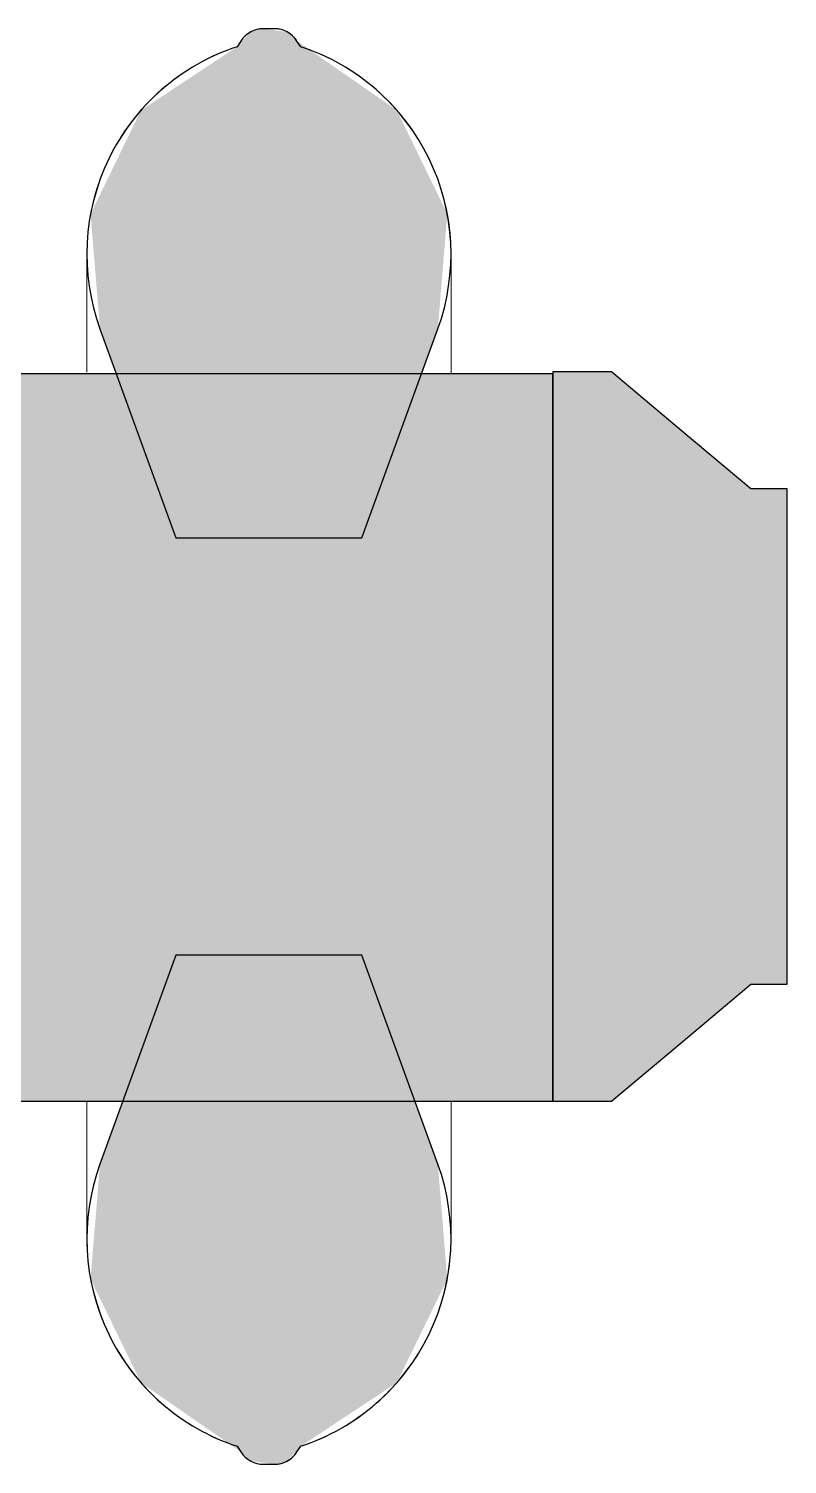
# Model space of a CAD drawing. Header units: inches. Extents: x -1287 to 1590, y -3558 to 989.
# Drawn here: x -786.57 to -781.35, y 778.11 to 787.98 of the extents above; entities that cross this region are included whole.
import ezdxf

# ---------------------------------------------------------------- set-up
doc = ezdxf.new("R2010")
doc.units = ezdxf.units.IN
doc.header["$MEASUREMENT"] = 0
doc.layers.add('A-GENM', color=13, linetype='Continuous', lineweight=9)

# ---------------------------------------------------------------- blocks, each defined once
blk = doc.blocks.new('Cast_Iron_Radiator_8182 - Cast_Iron_Radiator_8182-V46-1st Floor Construction')
at = {"layer": 'A-GENM'}
h = blk.add_hatch(color=7, dxfattribs=at)
h.paths.add_polyline_path([(14.9762, -3.6598), (14.9114, -2.87), (14.3891, -1.4349), (13.1109, -1.4349), (12.5886, -2.87), (12.5238, -3.6598), (12.8705, -4.3723), (13.5574, -4.8481), (13.6245, -4.9102), (13.787, -4.9326), (13.8755, -4.9102), (13.9682, -4.8088), (14.6295, -4.3723), (14.855, -3.9087)], flags=0)
h.paths.add_polyline_path([(14.9762, 3.6598), (14.6295, 4.3723), (13.9426, 4.8481), (13.8755, 4.9102), (13.713, 4.9326), (13.6245, 4.9102), (13.5318, 4.8088), (12.8705, 4.3723), (12.5238, 3.6598), (12.5886, 2.87), (13.1109, 1.4349), (14.3891, 1.4349), (14.9114, 2.87)], flags=0)
for points in [[(17.3138, -1.6338), (17.3138, 1.7701), (17.0638, 1.7701), (16.1062, 2.5739), (15.7015, 2.5739), (15.7015, -2.4376), (16.1062, -2.4376), (17.0638, -1.6338)], [(15.7015, -2.4379), (15.7015, 2.5611), (-7.1793, 2.5611), (-7.1793, -2.4379), (11.735, -2.4379)]]:
    blk.add_hatch(color=7, dxfattribs=at).paths.add_polyline_path(points, flags=0)
at = {"layer": 'A-GENM', "color": 8, "lineweight": 30}
for p, q in [((13.787, 4.9326), (13.713, 4.9326)), ((13.5574, 4.8481), (13.5318, 4.8088)), ((13.9682, 4.8088), (13.9426, 4.8481)), ((12.5886, 2.87), (13.1109, 1.4349)), ((14.3891, 1.4349), (14.9114, 2.87)), ((16.1062, 2.5739), (15.7015, 2.5739)), ((15.7015, 2.5739), (15.7015, -2.4376)), ((15.7015, 2.5611), (-7.1793, 2.5611)), ((15.7015, -2.4379), (15.7015, 2.5611)), ((17.3138, 1.7701), (17.0638, 1.7701)), ((17.3138, -1.6338), (17.3138, 1.7701)), ((13.1109, 1.4349), (14.3891, 1.4349)), ((13.1109, -1.4349), (12.5886, -2.87)), ((14.3891, -1.4349), (13.1109, -1.4349)), ((14.9114, -2.87), (14.3891, -1.4349)), ((17.0638, -1.6338), (17.3138, -1.6338)), ((-7.1793, -2.4379), (15.7015, -2.4379)), ((15.7015, -2.4376), (16.1062, -2.4376)), ((13.5318, -4.8088), (13.5574, -4.8481)), ((13.9426, -4.8481), (13.9682, -4.8088)), ((13.713, -4.9326), (13.787, -4.9326))]:
    blk.add_line(p, q, dxfattribs=at)
at = {"layer": 'A-GENM', "flags": 128}
for points in [[(13.5574, 4.8481), (13.5616, 4.8543), (13.566, 4.8603), (13.5706, 4.866), (13.5755, 4.8716), (13.5806, 4.877), (13.5859, 4.8822), (13.5914, 4.8872), (13.5971, 4.892), (13.603, 4.8965), (13.609, 4.9008), (13.6153, 4.9048), (13.6217, 4.9086), (13.6282, 4.9121), (13.6349, 4.9154), (13.6416, 4.9184), (13.6486, 4.9211), (13.6556, 4.9235), (13.6627, 4.9257), (13.6698, 4.9275), (13.6771, 4.9291), (13.6844, 4.9304), (13.6918, 4.9314), (13.6991, 4.9321), (13.7066, 4.9325), (13.713, 4.9326)], [(13.787, 4.9326), (13.7944, 4.9325), (13.8018, 4.932), (13.8092, 4.9313), (13.8165, 4.9303), (13.8238, 4.9289), (13.8311, 4.9273), (13.8383, 4.9254), (13.8453, 4.9232), (13.8523, 4.9207), (13.8592, 4.918), (13.866, 4.915), (13.8727, 4.9117), (13.8792, 4.9081), (13.8855, 4.9043), (13.8917, 4.9002), (13.8978, 4.8959), (13.9037, 4.8914), (13.9093, 4.8866), (13.9148, 4.8816), (13.9201, 4.8764), (13.9251, 4.8709), (13.93, 4.8653), (13.9346, 4.8595), (13.939, 4.8535), (13.9426, 4.8481)], [(12.4981, 3.3831), (12.4993, 3.4431), (12.5029, 3.5029), (12.5089, 3.5626), (12.5173, 3.6221), (12.528, 3.6811), (12.5411, 3.7396), (12.5565, 3.7976), (12.5743, 3.8549), (12.5943, 3.9115), (12.6165, 3.9672), (12.641, 4.022), (12.6676, 4.0757), (12.6964, 4.1284), (12.7272, 4.1799), (12.7601, 4.23), (12.795, 4.2789), (12.8318, 4.3263), (12.8704, 4.3722), (12.9109, 4.4165), (12.953, 4.4591), (12.9969, 4.5), (13.0424, 4.5392), (13.0894, 4.5765), (13.1378, 4.6119), (13.1877, 4.6453), (13.2388, 4.6767), (13.2911, 4.706), (13.3446, 4.7332), (13.3991, 4.7583), (13.4546, 4.7811), (13.5109, 4.8018), (13.5318, 4.8088)], [(13.9682, 4.8088), (14.0248, 4.789), (14.0806, 4.7669), (14.1355, 4.7427), (14.1894, 4.7163), (14.2421, 4.6877), (14.2937, 4.6571), (14.344, 4.6244), (14.393, 4.5897), (14.4405, 4.5531), (14.4866, 4.5146), (14.531, 4.4744), (14.5738, 4.4323), (14.6149, 4.3886), (14.6543, 4.3433), (14.6917, 4.2965), (14.7273, 4.2482), (14.7609, 4.1985), (14.7925, 4.1475), (14.8221, 4.0952), (14.8495, 4.0419), (14.8747, 3.9875), (14.8978, 3.9321), (14.9187, 3.8758), (14.9372, 3.8188), (14.9535, 3.761), (14.9674, 3.7027), (14.9791, 3.6438), (14.9883, 3.5845), (14.9952, 3.5249), (14.9996, 3.4651), (15.0017, 3.4051), (15.0019, 3.3831)], [(12.4981, 2.5714), (12.4981, 2.6418), (12.4981, 2.7095), (12.4981, 2.7745), (12.4981, 2.8367), (12.4981, 2.896), (12.4981, 2.9522), (12.4981, 3.0053), (12.4981, 3.0552), (12.4981, 3.1018), (12.4981, 3.145), (12.4981, 3.1848), (12.4981, 3.2211), (12.4981, 3.2539), (12.4981, 3.283), (12.4981, 3.3085), (12.4981, 3.3303), (12.4981, 3.3484), (12.4981, 3.3627), (12.4981, 3.3733), (12.4981, 3.38), (12.4981, 3.3829), (12.4981, 3.3831)], [(15.0019, 3.3831), (15.0019, 3.3812), (15.0019, 3.3755), (15.0019, 3.3659), (15.0019, 3.3526), (15.0019, 3.3356), (15.0019, 3.3148), (15.0019, 3.2903), (15.0019, 3.2621), (15.0019, 3.2303), (15.0019, 3.195), (15.0019, 3.1561), (15.0019, 3.1138), (15.0019, 3.0681), (15.0019, 3.0191), (15.0019, 2.9668), (15.0019, 2.9115), (15.0019, 2.853), (15.0019, 2.7916), (15.0019, 2.7273), (15.0019, 2.6603), (15.0019, 2.5906), (15.0019, 2.5611)], [(12.4981, -3.3831), (12.4981, -3.3812), (12.4981, -3.3755), (12.4981, -3.3659), (12.4981, -3.3526), (12.4981, -3.3356), (12.4981, -3.3148), (12.4981, -3.2903), (12.4981, -3.2621), (12.4981, -3.2303), (12.4981, -3.195), (12.4981, -3.1561), (12.4981, -3.1138), (12.4981, -3.0681), (12.4981, -3.0191), (12.4981, -2.9668), (12.4981, -2.9115), (12.4981, -2.853), (12.4981, -2.7916), (12.4981, -2.7273), (12.4981, -2.6603), (12.4981, -2.5906), (12.4981, -2.5184), (12.4981, -2.4437)], [(15.0019, -2.4379), (15.0019, -2.4985), (15.0019, -2.5714), (15.0019, -2.6418), (15.0019, -2.7095), (15.0019, -2.7745), (15.0019, -2.8367), (15.0019, -2.896), (15.0019, -2.9522), (15.0019, -3.0053), (15.0019, -3.0552), (15.0019, -3.1018), (15.0019, -3.145), (15.0019, -3.1848), (15.0019, -3.2211), (15.0019, -3.2539), (15.0019, -3.283), (15.0019, -3.3085), (15.0019, -3.3303), (15.0019, -3.3484), (15.0019, -3.3627), (15.0019, -3.3733), (15.0019, -3.38), (15.0019, -3.3829), (15.0019, -3.3831)], [(13.5318, -4.8088), (13.4752, -4.789), (13.4194, -4.7669), (13.3645, -4.7427), (13.3106, -4.7163), (13.2579, -4.6877), (13.2063, -4.6571), (13.156, -4.6244), (13.107, -4.5897), (13.0595, -4.5531), (13.0134, -4.5146), (12.969, -4.4744), (12.9262, -4.4323), (12.8851, -4.3886), (12.8457, -4.3433), (12.8083, -4.2965), (12.7727, -4.2482), (12.7391, -4.1985), (12.7075, -4.1475), (12.6779, -4.0952), (12.6505, -4.0419), (12.6253, -3.9875), (12.6022, -3.9321), (12.5813, -3.8758), (12.5628, -3.8188), (12.5465, -3.761), (12.5326, -3.7027), (12.5209, -3.6438), (12.5117, -3.5845), (12.5048, -3.5249), (12.5004, -3.4651), (12.4983, -3.4051), (12.4981, -3.3831)], [(15.0019, -3.3831), (15.0007, -3.4431), (14.9971, -3.5029), (14.9911, -3.5626), (14.9827, -3.6221), (14.972, -3.6811), (14.9589, -3.7396), (14.9435, -3.7976), (14.9257, -3.8549), (14.9057, -3.9115), (14.8835, -3.9672), (14.859, -4.022), (14.8324, -4.0757), (14.8036, -4.1284), (14.7728, -4.1799), (14.7399, -4.23), (14.705, -4.2789), (14.6682, -4.3263), (14.6296, -4.3722), (14.5891, -4.4165), (14.547, -4.4591), (14.5031, -4.5), (14.4576, -4.5392), (14.4106, -4.5765), (14.3622, -4.6119), (14.3123, -4.6453), (14.2612, -4.6767), (14.2089, -4.706), (14.1554, -4.7332), (14.1009, -4.7583), (14.0454, -4.7811), (13.9891, -4.8018), (13.9682, -4.8088)], [(13.713, -4.9326), (13.7056, -4.9325), (13.6982, -4.932), (13.6908, -4.9313), (13.6835, -4.9303), (13.6762, -4.9289), (13.6689, -4.9273), (13.6617, -4.9254), (13.6547, -4.9232), (13.6477, -4.9207), (13.6408, -4.918), (13.634, -4.915), (13.6273, -4.9117), (13.6208, -4.9081), (13.6145, -4.9043), (13.6083, -4.9002), (13.6022, -4.8959), (13.5963, -4.8914), (13.5907, -4.8866), (13.5852, -4.8816), (13.5799, -4.8764), (13.5749, -4.8709), (13.57, -4.8653), (13.5654, -4.8595), (13.561, -4.8535), (13.5574, -4.8481)], [(13.9426, -4.8481), (13.9384, -4.8543), (13.934, -4.8603), (13.9294, -4.866), (13.9245, -4.8716), (13.9194, -4.877), (13.9141, -4.8822), (13.9086, -4.8872), (13.9029, -4.892), (13.897, -4.8965), (13.891, -4.9008), (13.8847, -4.9048), (13.8783, -4.9086), (13.8718, -4.9121), (13.8651, -4.9154), (13.8584, -4.9184), (13.8514, -4.9211), (13.8444, -4.9235), (13.8373, -4.9257), (13.8302, -4.9275), (13.8229, -4.9291), (13.8156, -4.9304), (13.8082, -4.9314), (13.8009, -4.9321), (13.7934, -4.9325), (13.787, -4.9326)]]:
    blk.add_lwpolyline(points, dxfattribs=at)
at = {"layer": 'A-GENM', "color": 8, "lineweight": 30, "flags": 128}
for points in [[(17.0638, 1.7701), (16.585, 2.172), (16.1062, 2.5739)], [(16.1062, -2.4376), (16.585, -2.0357), (17.0638, -1.6338)]]:
    blk.add_lwpolyline(points, dxfattribs=at)
at = {"layer": 'A-GENM', "color": 8, "lineweight": 30}
for centre, radius, start, end in [((13.713, 4.7471), 0.1855, 90, 147), ((13.787, 4.7471), 0.1855, 33, 90), ((13.9981, 3.3831), 1.5, 108.11058, 200), ((13.5019, 3.3831), 1.5, 340, 71.88942), ((13.9981, -3.3831), 1.5, 160, 251.88942), ((13.5019, -3.3831), 1.5, 288.11058, 20), ((13.713, -4.7471), 0.1855, 213, 270), ((13.787, -4.7471), 0.1855, 270, 327)]:
    blk.add_arc(centre, radius, start, end, dxfattribs=at)

msp = doc.modelspace()

# ---------------------------------------------------------------- block references
at = {"layer": 'A-GENM'}
msp.add_blockref('Cast_Iron_Radiator_8182 - Cast_Iron_Radiator_8182-V46-1st Floor Construction', (-798.6646, 783.0439), dxfattribs=at)

doc.saveas('drawing.dxf')
